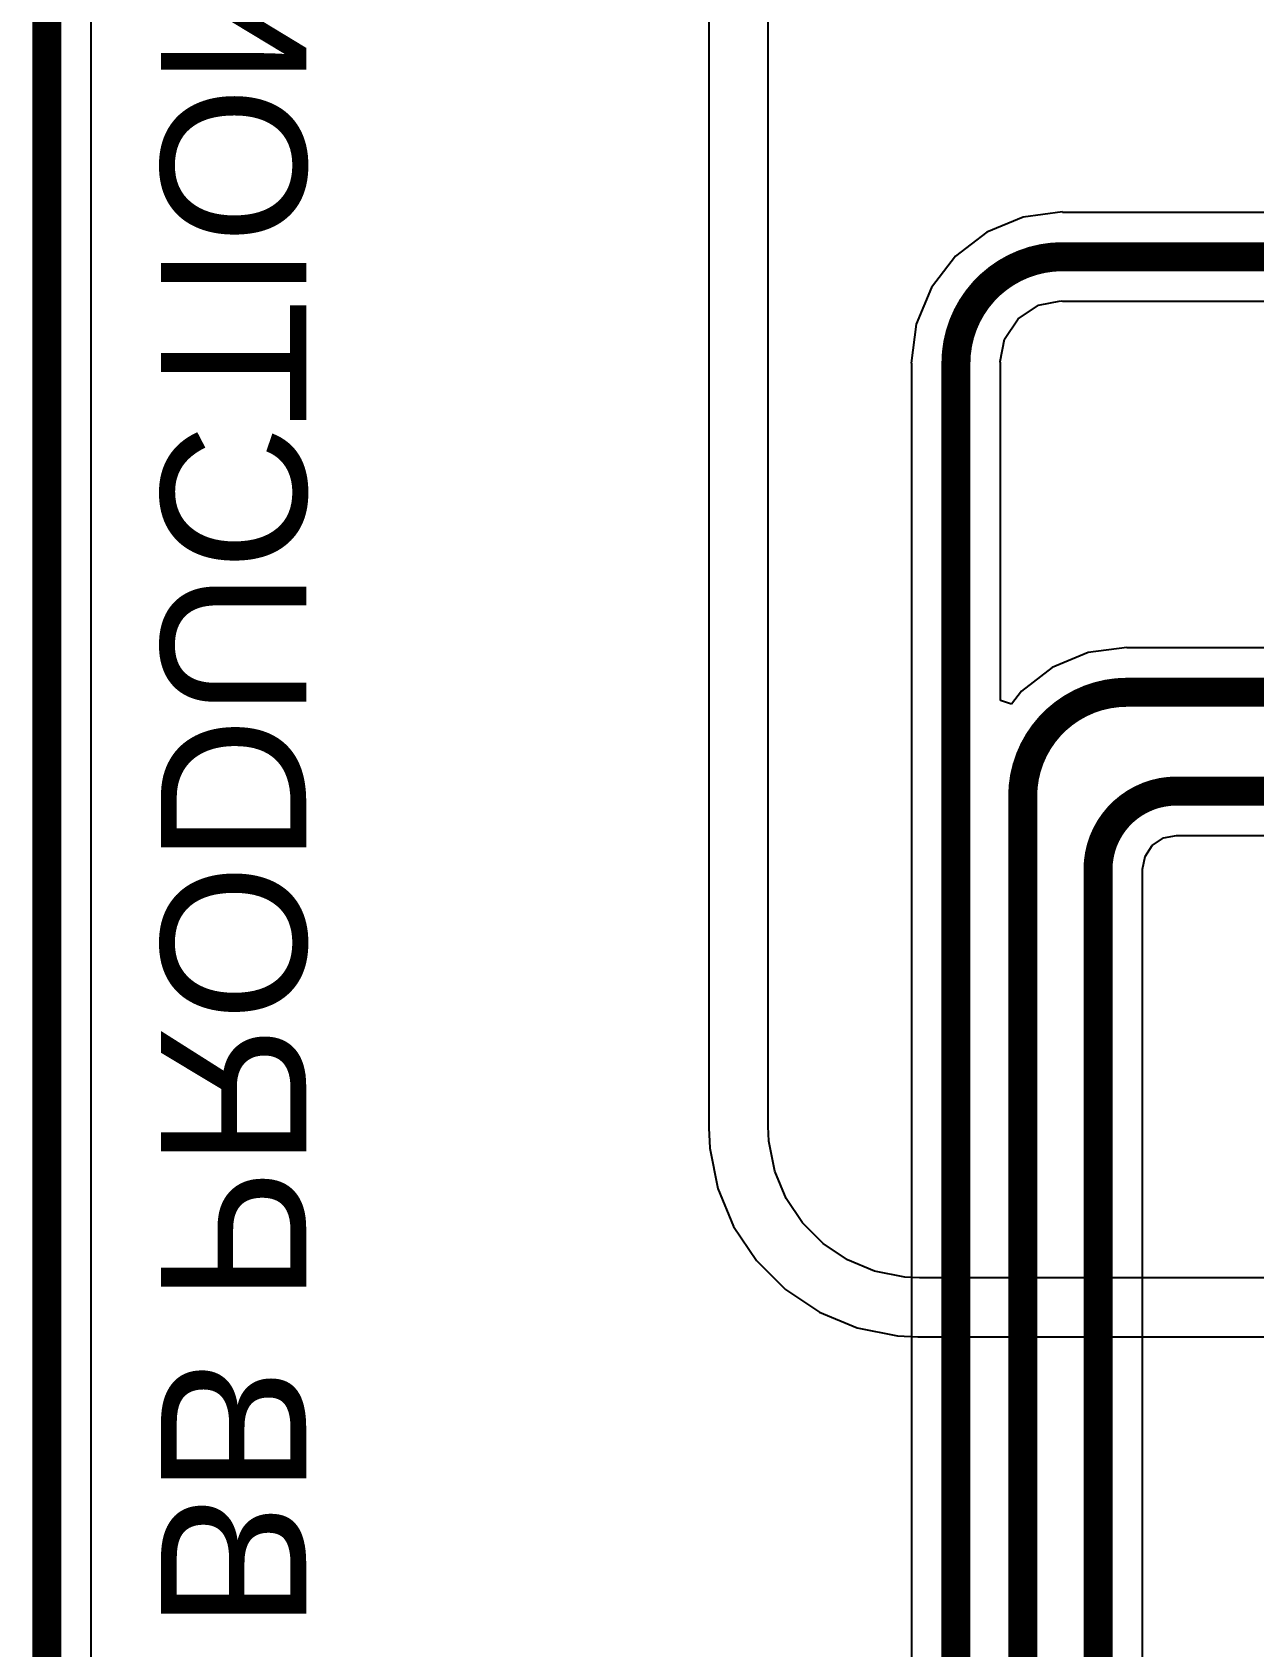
# Model space of a CAD drawing. Header units: inches. Extents: x -25 to 209, y 65 to 158.
# Drawn here: x -23.93 to -13.24, y 81.57 to 95.69 of the extents above; entities that cross this region are included whole.
import ezdxf

# ---------------------------------------------------------------- set-up
doc = ezdxf.new("R2010")
doc.units = ezdxf.units.IN
for name, color, linetype in [('Board Outline', 216, 'Continuous'), ('Bottom Layer', 5, 'Continuous'), ('Bottom Overlay', 54, 'Continuous'), ('Top Layer', 1, 'Continuous')]:
    doc.layers.add(name, color=color, linetype=linetype)
doc.styles.add('Arial', font='', dxfattribs={"height": 0.2})
doc.styles.get('Arial').set_extended_font_data('Arial')

msp = doc.modelspace()

# ---------------------------------------------------------------- linework, layer by layer
at = {"layer": 'Board Outline'}
msp.add_lwpolyline([(-23.8, 68.32, 0.254, 0.254, 0), (-23.8, 116.32, 0.254, 0.254, 0)], format="xyseb", dxfattribs=at)
at = {"layer": 'Bottom Layer'}
for p, q in [((-23.412, 68.32), (-23.412, 116.32)), ((-18.009, 103.403), (-18.009, 86.106)), ((-17.491, 86.119), (-17.491, 103.391)), ((-18.009, 86.106), (-18, 85.927)), ((-17.484, 85.99), (-17.491, 86.119)), ((-18, 85.927), (-17.93, 85.575)), ((-17.432, 85.726), (-17.484, 85.99)), ((-17.334, 85.489), (-17.432, 85.726)), ((-17.93, 85.575), (-17.793, 85.244)), ((-17.191, 85.276), (-17.334, 85.489)), ((-17.793, 85.244), (-17.593, 84.946)), ((-17.01, 85.095), (-17.191, 85.276)), ((-16.797, 84.952), (-17.01, 85.095)), ((-17.593, 84.946), (-17.34, 84.692)), ((-16.56, 84.854), (-16.797, 84.952)), ((-16.295, 84.801), (-16.56, 84.854)), ((-16.167, 84.795), (-16.295, 84.801)), ((-6.766, 84.795), (-16.167, 84.795)), ((-17.34, 84.692), (-17.042, 84.493)), ((-17.042, 84.493), (-16.711, 84.356)), ((-16.711, 84.356), (-16.359, 84.286)), ((-16.359, 84.286), (-16.18, 84.277)), ((-16.18, 84.277), (-6.766, 84.277))]:
    msp.add_line(p, q, dxfattribs=at)
at = {"layer": 'Top Layer'}
for p, q in [((-23.412, 68.32), (-23.412, 116.32)), ((-15.259, 94.073), (-15.578, 93.941)), ((-14.917, 94.118), (-15.259, 94.073)), ((-14.917, 94.114), (-14.917, 94.118)), ((-8.266, 94.114), (-14.917, 94.114)), ((-15.578, 93.941), (-15.853, 93.731)), ((-15.853, 93.731), (-16.063, 93.457)), ((-16.063, 93.457), (-16.195, 93.137)), ((-15.304, 93.182), (-15.126, 93.301)), ((-15.126, 93.301), (-14.93, 93.34)), ((-14.93, 93.34), (-14.917, 93.338)), ((-14.917, 93.338), (-8.266, 93.338)), ((-16.195, 93.137), (-16.24, 92.795)), ((-15.423, 93.005), (-15.304, 93.182)), ((-15.462, 92.808), (-15.423, 93.005)), ((-16.24, 92.795), (-16.236, 92.795)), ((-16.236, 92.795), (-16.236, 68.153)), ((-15.459, 92.795), (-15.462, 92.808)), ((-15.459, 89.844), (-15.459, 92.795)), ((-14.691, 90.264), (-15.005, 90.134)), ((-14.353, 90.308), (-14.691, 90.264)), ((-14.353, 90.304), (-14.353, 90.308)), ((-8.266, 90.304), (-14.353, 90.304)), ((-15.005, 90.134), (-15.274, 89.927)), ((-15.363, 89.811), (-15.459, 89.844)), ((-15.274, 89.927), (-15.363, 89.811)), ((-14.194, 88.481), (-14.13, 88.577)), ((-14.13, 88.577), (-14.033, 88.642)), ((-14.033, 88.642), (-13.92, 88.664)), ((-13.92, 88.664), (-13.919, 88.664)), ((-13.919, 88.664), (-6.165, 88.664)), ((-14.217, 88.368), (-14.194, 88.481)), ((-14.217, 88.367), (-14.217, 88.368)), ((-14.217, 68.446), (-14.217, 88.367))]:
    msp.add_line(p, q, dxfattribs=at)
for points in [[(-15.848, 92.795, 0.254, 0.254, -0.414214), (-14.917, 93.726, 0.254, 0.254, 0)], [(-14.917, 93.726, 0.254, 0.254, 0), (-7.362, 93.726, 0.254, 0.254, 0)], [(-15.848, 68.153, 0.254, 0.254, 0), (-15.848, 92.795, 0.254, 0.254, 0)], [(-15.264, 89.006, 0.254, 0.254, -0.414214), (-14.353, 89.916, 0.254, 0.254, 0)], [(-14.353, 89.916, 0.254, 0.254, 0), (-7.362, 89.916, 0.254, 0.254, 0)], [(-15.264, 68.255, 0.254, 0.254, 0), (-15.264, 89.006, 0.254, 0.254, 0)], [(-14.605, 88.367, 0.254, 0.254, -0.414214), (-13.919, 89.052, 0.254, 0.254, 0)], [(-13.919, 89.052, 0.254, 0.254, 0), (-6.165, 89.052, 0.254, 0.254, 0)], [(-14.605, 68.402, 0.254, 0.254, 0), (-14.605, 88.367, 0.254, 0.254, 0)]]:
    msp.add_lwpolyline(points, format="xyseb", dxfattribs=at)
for points in [[(-14.98, 93.726, 0.127, 0.127, 1), (-14.853, 93.726, 0.127, 0.127, 1)], [(-14.98, 93.726, 0.127, 0.127, 1), (-14.853, 93.726, 0.127, 0.127, 1)], [(-15.911, 92.795, 0.127, 0.127, 1), (-15.784, 92.795, 0.127, 0.127, 1)], [(-15.911, 92.795, 0.127, 0.127, 1), (-15.784, 92.795, 0.127, 0.127, 1)], [(-14.417, 89.916, 0.127, 0.127, 1), (-14.29, 89.916, 0.127, 0.127, 1)], [(-14.417, 89.916, 0.127, 0.127, 1), (-14.29, 89.916, 0.127, 0.127, 1)], [(-15.327, 89.006, 0.127, 0.127, 1), (-15.2, 89.006, 0.127, 0.127, 1)], [(-15.327, 89.006, 0.127, 0.127, 1), (-15.2, 89.006, 0.127, 0.127, 1)], [(-13.983, 89.052, 0.127, 0.127, 1), (-13.856, 89.052, 0.127, 0.127, 1)], [(-13.983, 89.052, 0.127, 0.127, 1), (-13.856, 89.052, 0.127, 0.127, 1)], [(-14.668, 88.367, 0.127, 0.127, 1), (-14.541, 88.367, 0.127, 0.127, 1)], [(-14.668, 88.367, 0.127, 0.127, 1), (-14.541, 88.367, 0.127, 0.127, 1)]]:
    msp.add_lwpolyline(points, format="xyseb", close=True, dxfattribs=at)

# ---------------------------------------------------------------- texts
at = {"layer": 'Bottom Overlay', "style": 'Arial', "text_generation_flag": 2}
msp.add_text('BB PRODUCTION_v1.0', height=1.27, rotation=270, dxfattribs=at).set_placement((-22.801, 81.712))

doc.saveas('drawing.dxf')
